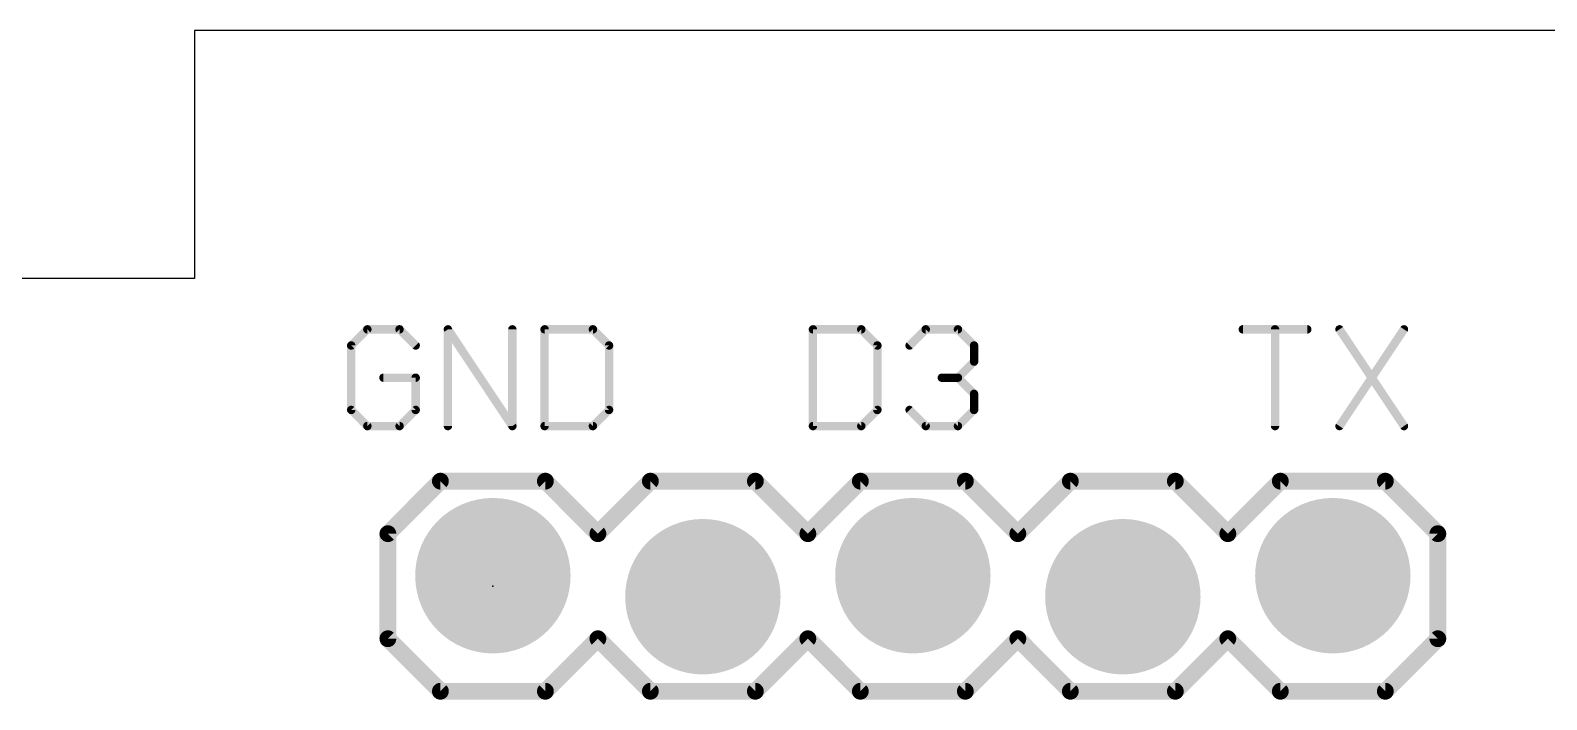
# Model space of a CAD drawing. Extents: x -2 to 100, y 0 to 44.
# Drawn here: x 52.02 to 70.36, y 35.91 to 44 of the extents above; entities that cross this region are included whole.
import ezdxf

# ---------------------------------------------------------------- set-up
doc = ezdxf.new("R2010")
doc.units = 0
for name, color, linetype in [('17', 94, 'CONTINUOUS'), ('20', 178, 'CONTINUOUS'), ('21', 250, 'CONTINUOUS'), ('23', 178, 'CONTINUOUS'), ('25', 250, 'CONTINUOUS'), ('51', 250, 'CONTINUOUS')]:
    doc.layers.add(name, color=color, linetype=linetype)

# ---------------------------------------------------------------- blocks, each defined once
blk = doc.blocks.new('RECT')
blk.add_solid([(-0.5, -0.5), (0.5, -0.5), (-0.5, 0.5), (0.5, 0.5)])
blk = doc.blocks.new('ROUNDP')
at = {"const_width": 0.5}
blk.add_lwpolyline([(0, -0.25, 1), (0, 0.25, 1), (0, -0.25)], format="xyb", dxfattribs=at)

msp = doc.modelspace()

# ---------------------------------------------------------------- linework, layer by layer
at = {"layer": '20'}
for p, q in [((90, 44), (54, 44)), ((54, 44), (54, 41)), ((54, 41), (51, 41))]:
    msp.add_line(p, q, dxfattribs=at)
at = {"layer": '21', "const_width": 0.2032}
for points in [[(56.975, 38.55), (56.34, 37.915)], [(56.975, 38.55), (58.245, 38.55)], [(58.245, 38.55), (58.88, 37.915)], [(58.88, 37.915), (59.515, 38.55)], [(59.515, 38.55), (60.785, 38.55)], [(60.785, 38.55), (61.42, 37.915)], [(61.42, 37.915), (62.055, 38.55)], [(62.055, 38.55), (63.325, 38.55)], [(63.325, 38.55), (63.96, 37.915)], [(64.595, 38.55), (63.96, 37.915)], [(64.595, 38.55), (65.865, 38.55)], [(65.865, 38.55), (66.5, 37.915)], [(66.5, 37.915), (67.135, 38.55)], [(67.135, 38.55), (68.405, 38.55)], [(68.405, 38.55), (69.04, 37.915)], [(56.34, 37.915), (56.34, 36.645)], [(69.04, 37.915), (69.04, 36.645)], [(56.34, 36.645), (56.975, 36.01)], [(58.88, 36.645), (58.245, 36.01)], [(59.515, 36.01), (58.88, 36.645)], [(61.42, 36.645), (60.785, 36.01)], [(62.055, 36.01), (61.42, 36.645)], [(63.96, 36.645), (63.325, 36.01)], [(63.96, 36.645), (64.595, 36.01)], [(66.5, 36.645), (65.865, 36.01)], [(67.135, 36.01), (66.5, 36.645)], [(69.04, 36.645), (68.405, 36.01)], [(58.245, 36.01), (56.975, 36.01)], [(60.785, 36.01), (59.515, 36.01)], [(63.325, 36.01), (62.055, 36.01)], [(65.865, 36.01), (64.595, 36.01)], [(68.405, 36.01), (67.135, 36.01)]]:
    msp.add_lwpolyline(points, dxfattribs=at)
at = {"layer": '21', "const_width": 0.1016}
for points in [[(56.975, 38.6008, 1), (56.975, 38.4992)], [(57.0109, 38.5141, 1), (56.9391, 38.5859)], [(58.2809, 38.5859, 1), (58.2091, 38.5141)], [(58.245, 38.4992, 1), (58.245, 38.6008)], [(59.515, 38.6008, 1), (59.515, 38.4992)], [(59.5509, 38.5141, 1), (59.4791, 38.5859)], [(60.8209, 38.5859, 1), (60.7491, 38.5141)], [(60.785, 38.4992, 1), (60.785, 38.6008)], [(62.055, 38.6008, 1), (62.055, 38.4992)], [(62.0909, 38.5141, 1), (62.0191, 38.5859)], [(63.3609, 38.5859, 1), (63.2891, 38.5141)], [(63.325, 38.4992, 1), (63.325, 38.6008)], [(64.595, 38.6008, 1), (64.595, 38.4992)], [(64.6309, 38.5141, 1), (64.5591, 38.5859)], [(65.9009, 38.5859, 1), (65.8291, 38.5141)], [(65.865, 38.4992, 1), (65.865, 38.6008)], [(67.135, 38.6008, 1), (67.135, 38.4992)], [(67.1709, 38.5141, 1), (67.0991, 38.5859)], [(68.4409, 38.5859, 1), (68.3691, 38.5141)], [(68.405, 38.4992, 1), (68.405, 38.6008)], [(56.3908, 37.915, 1), (56.2892, 37.915)], [(56.3041, 37.9509, 1), (56.3759, 37.8791)], [(58.8441, 37.9509, 1), (58.9159, 37.8791)], [(58.8441, 37.8791, 1), (58.9159, 37.9509)], [(61.3841, 37.9509, 1), (61.4559, 37.8791)], [(61.3841, 37.8791, 1), (61.4559, 37.9509)], [(63.9241, 37.9509, 1), (63.9959, 37.8791)], [(63.9241, 37.8791, 1), (63.9959, 37.9509)], [(66.4641, 37.9509, 1), (66.5359, 37.8791)], [(66.4641, 37.8791, 1), (66.5359, 37.9509)], [(69.0908, 37.915, 1), (68.9892, 37.915)], [(69.0041, 37.8791, 1), (69.0759, 37.9509)], [(56.3759, 36.6809, 1), (56.3041, 36.6091)], [(56.2892, 36.645, 1), (56.3908, 36.645)], [(58.9159, 36.6809, 1), (58.8441, 36.6091)], [(58.9159, 36.6091, 1), (58.8441, 36.6809)], [(61.4559, 36.6809, 1), (61.3841, 36.6091)], [(61.4559, 36.6091, 1), (61.3841, 36.6809)], [(63.9959, 36.6809, 1), (63.9241, 36.6091)], [(63.9959, 36.6091, 1), (63.9241, 36.6809)], [(66.5359, 36.6809, 1), (66.4641, 36.6091)], [(66.5359, 36.6091, 1), (66.4641, 36.6809)], [(68.9892, 36.645, 1), (69.0908, 36.645)], [(69.0759, 36.6091, 1), (69.0041, 36.6809)], [(56.975, 36.0608, 1), (56.975, 35.9592)], [(56.9391, 35.9741, 1), (57.0109, 36.0459)], [(58.2091, 36.0459, 1), (58.2809, 35.9741)], [(58.245, 35.9592, 1), (58.245, 36.0608)], [(59.515, 36.0608, 1), (59.515, 35.9592)], [(59.4791, 35.9741, 1), (59.5509, 36.0459)], [(60.7491, 36.0459, 1), (60.8209, 35.9741)], [(60.785, 35.9592, 1), (60.785, 36.0608)], [(62.055, 36.0608, 1), (62.055, 35.9592)], [(62.0191, 35.9741, 1), (62.0909, 36.0459)], [(63.2891, 36.0459, 1), (63.3609, 35.9741)], [(63.325, 35.9592, 1), (63.325, 36.0608)], [(64.595, 36.0608, 1), (64.595, 35.9592)], [(64.5591, 35.9741, 1), (64.6309, 36.0459)], [(65.8291, 36.0459, 1), (65.9009, 35.9741)], [(65.865, 35.9592, 1), (65.865, 36.0608)], [(67.135, 36.0608, 1), (67.135, 35.9592)], [(67.0991, 35.9741, 1), (67.1709, 36.0459)], [(68.3691, 36.0459, 1), (68.4409, 35.9741)], [(68.405, 35.9592, 1), (68.405, 36.0608)]]:
    msp.add_lwpolyline(points, format="xyb", dxfattribs=at)
at = {"layer": '23'}
msp.add_point((57.61, 37.28), dxfattribs=at)
at = {"layer": '25', "const_width": 0.1016}
for points in [[(56.0916, 40.3852), (55.8967, 40.1903)], [(56.4814, 40.3852), (56.0916, 40.3852)], [(56.6763, 40.1903), (56.4814, 40.3852)], [(57.0661, 39.2158), (57.0661, 40.3852)], [(57.0661, 40.3852), (57.8457, 39.2158)], [(57.8457, 39.2158), (57.8457, 40.3852)], [(58.2355, 40.3852), (58.2355, 39.2158)], [(58.8202, 40.3852), (58.2355, 40.3852)], [(59.0151, 40.1903), (58.8202, 40.3852)], [(61.4814, 40.3852), (61.4814, 39.2158)], [(62.0661, 40.3852), (61.4814, 40.3852)], [(62.261, 40.1903), (62.0661, 40.3852)], [(62.6508, 40.1903), (62.8457, 40.3852)], [(62.8457, 40.3852), (63.2355, 40.3852)], [(63.2355, 40.3852), (63.4304, 40.1903)], [(66.6814, 40.3852), (67.461, 40.3852)], [(67.0712, 39.2158), (67.0712, 40.3852)], [(67.8508, 40.3852), (68.6304, 39.2158)], [(68.6304, 40.3852), (67.8508, 39.2158)], [(55.8967, 40.1903), (55.8967, 39.4107)], [(59.0151, 39.4107), (59.0151, 40.1903)], [(62.261, 39.4107), (62.261, 40.1903)], [(63.4304, 40.1903), (63.4304, 39.9954)], [(63.4304, 39.9954), (63.2355, 39.8005)], [(56.6763, 39.8005), (56.2865, 39.8005)], [(56.6763, 39.4107), (56.6763, 39.8005)], [(63.2355, 39.8005), (63.0406, 39.8005)], [(63.2355, 39.8005), (63.4304, 39.6056)], [(63.4304, 39.6056), (63.4304, 39.4107)], [(55.8967, 39.4107), (56.0916, 39.2158)], [(56.4814, 39.2158), (56.6763, 39.4107)], [(58.8202, 39.2158), (59.0151, 39.4107)], [(62.0661, 39.2158), (62.261, 39.4107)], [(62.8457, 39.2158), (62.6508, 39.4107)], [(63.4304, 39.4107), (63.2355, 39.2158)], [(56.0916, 39.2158), (56.4814, 39.2158)], [(58.2355, 39.2158), (58.8202, 39.2158)], [(61.4814, 39.2158), (62.0661, 39.2158)], [(63.2355, 39.2158), (62.8457, 39.2158)]]:
    msp.add_lwpolyline(points, dxfattribs=at)
at = {"layer": '25', "const_width": 0.0508}
for points in [[(56.0916, 40.4106, 1), (56.0916, 40.3598)], [(56.1096, 40.3672, 1), (56.0736, 40.4032)], [(56.4994, 40.4032, 1), (56.4634, 40.3672)], [(56.4814, 40.3598, 1), (56.4814, 40.4106)], [(57.0915, 40.3852, 1), (57.0407, 40.3852)], [(57.0872, 40.3993, 1), (57.045, 40.3711)], [(57.8711, 40.3852, 1), (57.8203, 40.3852)], [(58.2609, 40.3852, 1), (58.2101, 40.3852)], [(58.2355, 40.4106, 1), (58.2355, 40.3598)], [(58.8382, 40.4032, 1), (58.8022, 40.3672)], [(58.8202, 40.3598, 1), (58.8202, 40.4106)], [(61.5068, 40.3852, 1), (61.456, 40.3852)], [(61.4814, 40.4106, 1), (61.4814, 40.3598)], [(62.0841, 40.4032, 1), (62.0481, 40.3672)], [(62.0661, 40.3598, 1), (62.0661, 40.4106)], [(62.8457, 40.4106, 1), (62.8457, 40.3598)], [(62.8637, 40.3672, 1), (62.8277, 40.4032)], [(63.2535, 40.4032, 1), (63.2175, 40.3672)], [(63.2355, 40.3598, 1), (63.2355, 40.4106)], [(66.6814, 40.4106, 1), (66.6814, 40.3598)], [(67.0966, 40.3852, 1), (67.0458, 40.3852)], [(67.461, 40.3598, 1), (67.461, 40.4106)], [(67.8719, 40.3993, 1), (67.8297, 40.3711)], [(68.6515, 40.3711, 1), (68.6093, 40.3993)], [(55.8787, 40.2083, 1), (55.9147, 40.1723)], [(55.9221, 40.1903, 1), (55.8713, 40.1903)], [(56.6583, 40.1723, 1), (56.6943, 40.2083)], [(59.0405, 40.1903, 1), (58.9897, 40.1903)], [(58.9971, 40.1723, 1), (59.0331, 40.2083)], [(62.2864, 40.1903, 1), (62.2356, 40.1903)], [(62.243, 40.1723, 1), (62.279, 40.2083)], [(62.6328, 40.2083, 1), (62.6688, 40.1723)], [(63.4558, 40.1903, 1), (63.405, 40.1903)], [(63.4124, 40.1723, 1), (63.4484, 40.2083)], [(63.405, 39.9954, 1), (63.4558, 39.9954)], [(63.4484, 39.9774, 1), (63.4124, 40.0134)], [(56.2865, 39.8259, 1), (56.2865, 39.7751)], [(56.7017, 39.8005, 1), (56.6509, 39.8005)], [(56.6763, 39.7751, 1), (56.6763, 39.8259)], [(63.0406, 39.8259, 1), (63.0406, 39.7751)], [(63.2535, 39.8185, 1), (63.2175, 39.7825)], [(63.2175, 39.8185, 1), (63.2535, 39.7825)], [(63.2355, 39.7751, 1), (63.2355, 39.8259)], [(63.4558, 39.6056, 1), (63.405, 39.6056)], [(63.4124, 39.5876, 1), (63.4484, 39.6236)], [(55.9147, 39.4287, 1), (55.8787, 39.3927)], [(55.8713, 39.4107, 1), (55.9221, 39.4107)], [(56.6509, 39.4107, 1), (56.7017, 39.4107)], [(56.6943, 39.3927, 1), (56.6583, 39.4287)], [(58.9897, 39.4107, 1), (59.0405, 39.4107)], [(59.0331, 39.3927, 1), (58.9971, 39.4287)], [(62.2356, 39.4107, 1), (62.2864, 39.4107)], [(62.279, 39.3927, 1), (62.243, 39.4287)], [(62.6688, 39.4287, 1), (62.6328, 39.3927)], [(63.405, 39.4107, 1), (63.4558, 39.4107)], [(63.4484, 39.3927, 1), (63.4124, 39.4287)], [(56.0916, 39.2412, 1), (56.0916, 39.1904)], [(56.0736, 39.1978, 1), (56.1096, 39.2338)], [(56.4634, 39.2338, 1), (56.4994, 39.1978)], [(56.4814, 39.1904, 1), (56.4814, 39.2412)], [(57.8246, 39.2017, 1), (57.8668, 39.2299)], [(58.2355, 39.2412, 1), (58.2355, 39.1904)], [(58.8022, 39.2338, 1), (58.8382, 39.1978)], [(58.8202, 39.1904, 1), (58.8202, 39.2412)], [(61.4814, 39.2412, 1), (61.4814, 39.1904)], [(62.0481, 39.2338, 1), (62.0841, 39.1978)], [(62.0661, 39.1904, 1), (62.0661, 39.2412)], [(62.8457, 39.2412, 1), (62.8457, 39.1904)], [(62.8277, 39.1978, 1), (62.8637, 39.2338)], [(63.2175, 39.2338, 1), (63.2535, 39.1978)], [(63.2355, 39.1904, 1), (63.2355, 39.2412)], [(67.8297, 39.2299, 1), (67.8719, 39.2017)], [(68.6093, 39.2017, 1), (68.6515, 39.2299)], [(57.0407, 39.2158, 1), (57.0915, 39.2158)], [(57.8203, 39.2158, 1), (57.8711, 39.2158)], [(58.2101, 39.2158, 1), (58.2609, 39.2158)], [(61.456, 39.2158, 1), (61.5068, 39.2158)], [(67.0458, 39.2158, 1), (67.0966, 39.2158)]]:
    msp.add_lwpolyline(points, format="xyb", dxfattribs=at)

# ---------------------------------------------------------------- block references
at = {"layer": '17', "xscale": 1.8796, "yscale": 1.8796, "rotation": 90}
for p in [(57.61, 37.407), (57.61, 37.407), (62.69, 37.407), (62.69, 37.407), (67.77, 37.407), (67.77, 37.407), (60.15, 37.153), (60.15, 37.153), (65.23, 37.153), (65.23, 37.153)]:
    msp.add_blockref('ROUNDP', p, dxfattribs=at)
at = {"layer": '51', "xscale": 0.508, "yscale": 0.508}
for p in [(57.61, 37.28), (60.15, 37.28), (62.69, 37.28), (65.23, 37.28), (67.77, 37.28)]:
    msp.add_blockref('RECT', p, dxfattribs=at)

doc.saveas('drawing.dxf')
